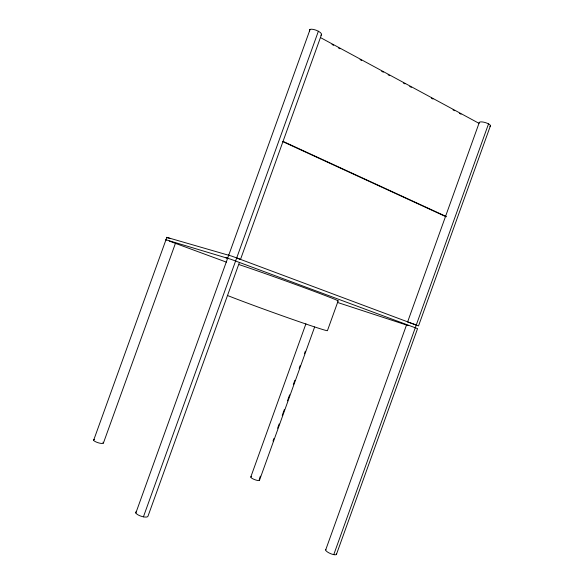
<?xml version="1.0" encoding="UTF-8"?>
<svg xmlns="http://www.w3.org/2000/svg" width="584" height="584" viewBox="0 0 584 584"><rect width="100%" height="100%" fill="white"/><g stroke="black" fill="none" stroke-linecap="round" stroke-linejoin="round"><path stroke-width="0.88" d="M93.63 440.329L166.834 237.367L232.009 256.215L418.524 325.909L490.341 126.027M103.434 443.008L175.404 243.426M135.831 513.022L310.104 29.383M143.416 516.847L318.375 31.244M239.25 262.902L148.051 516.052A6.497 2.117 18.3 0 1 140.189 515.891A6.497 2.117 18.3 0 1 136.532 511.54M321.419 34.843L240.491 259.471L236.71 257.916M250.806 476.967L305.921 323.806M259.457 478.719L260.376 476.15M272.998 441.066L273.925 438.504M277.619 428.233L279.159 423.955M282.24 415.399L284.393 409.406M287.474 400.85L289.627 394.857M293.321 384.593L294.862 380.308M299.169 368.329L300.096 365.767M304.403 353.787L305.33 351.218M259.486 480.289L314.645 326.967M338.136 300.921L327.434 330.661A58.502 1.329 19.8 0 1 289.058 318.178A58.502 1.329 19.8 0 1 228.008 295.701M325.668 549.967L406.668 324.565M479.333 122.37L407.596 321.996L416.275 324.981M333.756 554.647L488.538 123.881M336.515 554.165L417.553 328.609L230.899 259.281L165.768 239.725L166.367 239.987M228.753 255.135L228.373 255.047L228.855 255.31M227.651 258.194L227.315 258.15M337.369 302.402L408.165 325.565M170.367 238.579L166.637 237.33L167.973 237.892M169.243 241.075L226.395 262.136M225.461 257.537L227.081 258.135M283.32 141.51L446.198 216.496M282.678 141.569L446.176 216.803M331.989 44.442L333.588 45.311M338.399 47.91L340.005 48.779M360.043 59.605L361.642 60.473M381.68 71.306L383.286 72.175M388.097 74.774L389.696 75.635M403.325 83.001L404.931 83.87M409.734 86.469L411.34 87.337M431.379 98.163L432.985 99.032M453.016 109.865L454.622 110.726M459.433 113.332L461.031 114.194M320.667 37.69L478.902 123.282M259.143 479.574A4.643 1.088 20.5 0 1 257.544 480.442A4.643 1.088 20.5 0 1 251.959 478.311A4.643 1.088 20.5 0 1 251.653 476.712M336.34 553.639A5.847 1.643 22.9 0 1 331.026 553.822A5.847 1.643 22.9 0 1 325.879 549.588M102.923 442.176A5.168 1.299 17.4 0 1 101.419 443.439A5.168 1.299 17.4 0 1 95.061 441.467A5.168 1.299 17.4 0 1 94.396 439.533M479.252 122.801A5.833 1.679 16.6 0 1 485.917 122.764A5.833 1.679 16.6 0 1 489.866 126.334M309.688 30.996A6.482 2.161 21.3 0 1 316.083 30.2A6.482 2.161 21.3 0 1 320.85 35.215M239.199 264.64A58.495 1.058 19.8 0 1 305.001 287.963A58.495 1.058 19.8 0 1 337.333 300.826"/></g></svg>
